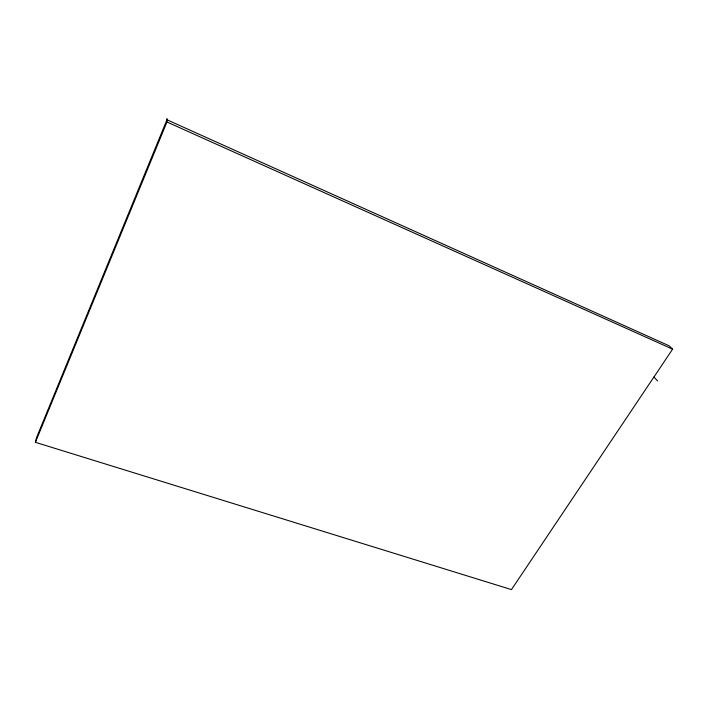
<?xml version="1.0" encoding="UTF-8"?>
<svg xmlns="http://www.w3.org/2000/svg" width="708" height="708" viewBox="0 0 708 708"><rect width="100%" height="100%" fill="white"/><g stroke="black" fill="none" stroke-linecap="round" stroke-linejoin="round"><path stroke-width="1.06" d="M35.4 442.314L36.418 437.925L166.955 119.767L669.042 345.769L672.6 349.159L511.468 589.605L35.4 442.314L166.946 121.988L166.955 118.395M166.946 121.988L672.6 349.159M653.909 377.045L657.626 380.931"/></g></svg>
